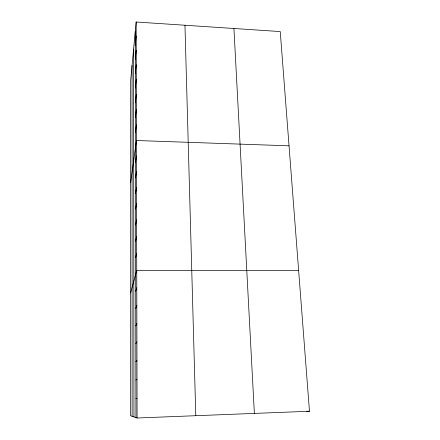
<?xml version="1.0" encoding="UTF-8"?>
<svg xmlns="http://www.w3.org/2000/svg" width="440" height="440" viewBox="0 0 440 440"><rect width="100%" height="100%" fill="white"/><g stroke="black" fill="none" stroke-linecap="round" stroke-linejoin="round"><path stroke-width="0.66" d="M136.158 22L130.691 79.943L130.532 415.729L137.088 418L309.469 411.257L280.242 31.565L136.158 22L137.088 418M135.262 45.54L136.191 36.053M135.289 59.499L136.224 50.319M135.317 73.662L136.263 64.79M135.344 88.033L136.296 79.481M135.371 102.614L136.329 94.397M135.399 117.409L136.367 109.533M135.427 132.429L136.4 124.905M130.642 182.611L136.439 140.514L289.036 145.827M135.482 162.685L136.472 155.892M135.509 177.92L136.51 171.507M135.537 193.38L136.549 187.363M135.57 209.077L136.587 203.462M135.597 225.011L136.626 219.808M135.625 241.186L136.664 236.412M135.658 257.609L136.703 253.281M130.592 292.991L136.741 270.419L298.628 270.452M135.718 291.225L136.785 287.826M135.751 308.429L136.824 305.52M135.784 325.902L136.868 323.505M135.817 343.657L136.912 341.781M135.85 361.702L136.956 360.36M135.883 380.034L137 379.252M135.922 398.668L137.043 398.464M306.746 411.175L309.469 411.257M233.931 28.49L254.364 413.413M184.96 25.24L195.784 415.701M135.239 31.774L135.954 417.61M133.595 49.175L133.964 416.917M132.055 65.483L132.132 416.284"/></g></svg>
